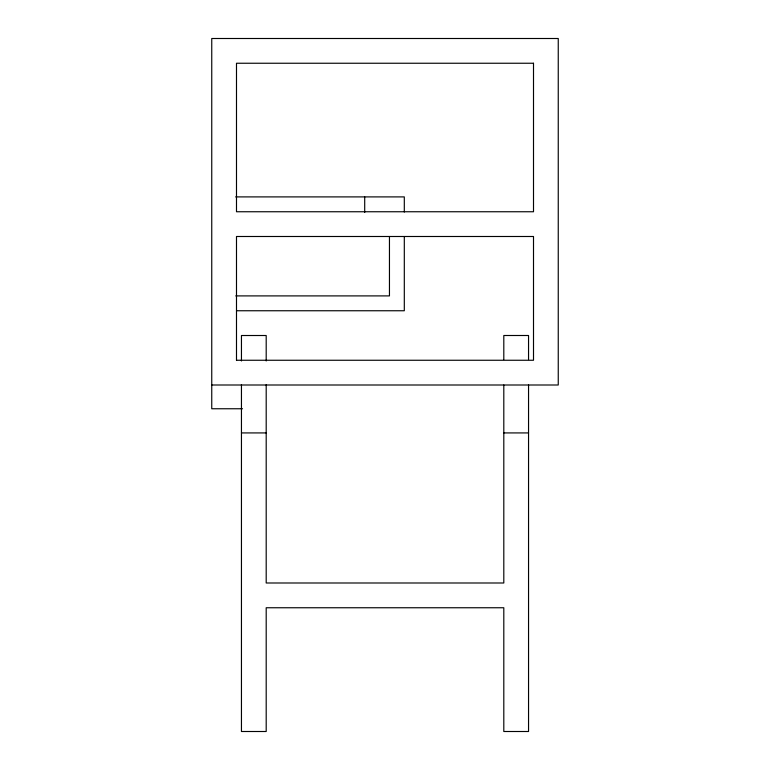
<?xml version="1.0" encoding="UTF-8"?>
<svg xmlns="http://www.w3.org/2000/svg" width="770" height="770" viewBox="0 0 770 770"><rect width="100%" height="100%" fill="white"/><g stroke="black" fill="none" stroke-linecap="round" stroke-linejoin="round"><path stroke-width="1.16" d="M235.649 196.899L404.308 196.899L404.308 212.039M235.764 295.901L389.456 295.901L389.456 236.496M236.496 310.753L404.308 310.753L404.308 236.496M236.496 360.254L533.504 360.254L533.504 236.496L236.496 236.496L236.496 360.504M211.75 385L558.25 385L558.25 38.5L211.75 38.5L211.75 408.755L242.531 408.755M241.453 432.923L266.199 432.923M503.801 432.923L528.547 432.923M528.547 359.552L528.547 335.499L503.801 335.499L503.801 359.552M528.547 385L528.547 731.5L503.801 731.5L503.801 607.751L266.199 607.751L266.199 731.5L241.453 731.5L241.453 384.75M503.801 385L503.801 582.996L266.199 582.996L266.199 384.692M364.701 196.899L364.701 212.501M266.199 360.966L266.199 335.508L241.453 335.508L241.453 360.966M533.504 63.246L236.496 63.246L236.496 211.75L533.504 211.75L533.504 63.246"/></g></svg>
